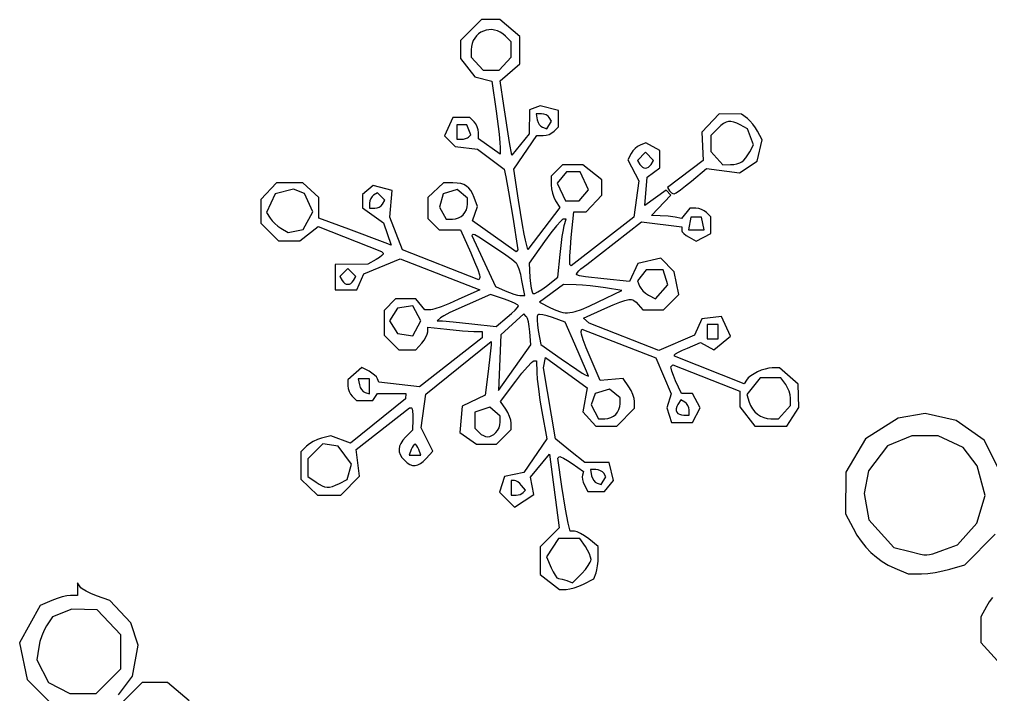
# Model space of a CAD drawing. Extents: x 0.34 to 4.42, y 1.82 to 5.69.
# Drawn here: x 0.747 to 2.184, y 4.694 to 5.693 of the extents above; entities that cross this region are included whole.
import ezdxf

# ---------------------------------------------------------------- set-up
doc = ezdxf.new("R2010")
doc.units = 0
doc.layers.add('LAYER_1', color=18, linetype='CONTINUOUS')

msp = doc.modelspace()

# ---------------------------------------------------------------- linework, layer by layer
at = {"layer": 'LAYER_1'}
for points in [[(1.5176, 4.8716), (1.5459, 4.8493), (1.5562, 4.8493), (1.5614, 4.85), (1.5679, 4.8516), (1.5749, 4.8541), (1.5816, 4.8572), (1.5968, 4.865), (1.6002, 4.8737), (1.6015, 4.8783), (1.6025, 4.8844), (1.6032, 4.8911), (1.6035, 4.8977), (1.6035, 4.913), (1.5894, 4.9241), (1.5833, 4.9285), (1.5774, 4.932), (1.5722, 4.9344), (1.5701, 4.935), (1.5685, 4.9353), (1.5617, 4.9353), (1.5588, 4.9474), (1.555, 4.9683), (1.5498, 5.0015), (1.5436, 5.0436), (1.5456, 5.0457), (1.5464, 5.0459), (1.5478, 5.0455), (1.5521, 5.0436), (1.558, 5.0403), (1.5648, 5.0358), (1.5818, 5.0239), (1.58, 5.0185), (1.5796, 5.0157), (1.5801, 5.012), (1.5812, 5.0078), (1.5829, 5.0037), (1.5878, 4.9944), (1.6129, 4.9944), (1.6262, 5.0103), (1.6194, 5.0373), (1.5835, 5.0373), (1.5626, 5.0539), (1.5409, 5.0714), (1.54, 5.0722), (1.5222, 5.177), (1.5256, 5.1923), (1.587, 5.1474), (1.5807, 5.1121), (1.5998, 5.091), (1.6309, 5.091), (1.6572, 5.1174), (1.6572, 5.1272), (1.6565, 5.132), (1.6547, 5.1377), (1.652, 5.1437), (1.6486, 5.1492), (1.6401, 5.1615), (1.6062, 5.1582), (1.5914, 5.193), (1.5858, 5.2068), (1.5813, 5.2185), (1.5786, 5.227), (1.578, 5.2297), (1.578, 5.231), (1.5793, 5.2342), (1.6886, 5.1919), (1.7115, 5.1388), (1.7048, 5.1179), (1.7117, 5.0964), (1.7428, 5.0964), (1.7543, 5.1179), (1.7428, 5.1394), (1.7269, 5.1394), (1.7179, 5.1581), (1.7147, 5.1656), (1.7123, 5.172), (1.7112, 5.1768), (1.7111, 5.1784), (1.7114, 5.1792), (1.7138, 5.1816), (1.813, 5.1424), (1.813, 5.1193), (1.8352, 5.091), (1.8826, 5.091), (1.9005, 5.1185), (1.8996, 5.1528), (1.8715, 5.177), (1.8607, 5.177), (1.8558, 5.1765), (1.8504, 5.1753), (1.8448, 5.1735), (1.8392, 5.1711), (1.834, 5.1684), (1.8293, 5.1654), (1.8255, 5.1623), (1.8228, 5.1591), (1.8192, 5.1536), (1.7163, 5.1943), (1.7163, 5.1963), (1.7178, 5.1977), (1.722, 5.2001), (1.7281, 5.2031), (1.7356, 5.2064), (1.7549, 5.2144), (1.7744, 5.204), (1.7992, 5.224), (1.786, 5.2529), (1.7566, 5.2495), (1.7461, 5.2256), (1.6933, 5.2029), (1.5901, 5.2431), (1.5816, 5.2505), (1.6133, 5.2648), (1.6257, 5.2702), (1.6354, 5.2742), (1.6428, 5.2768), (1.6485, 5.2781), (1.6508, 5.2783), (1.6528, 5.2781), (1.6546, 5.2776), (1.6563, 5.2769), (1.6594, 5.2745), (1.6626, 5.271), (1.6693, 5.2629), (1.7002, 5.2629), (1.7228, 5.2855), (1.716, 5.3193), (1.6961, 5.3392), (1.6619, 5.3317), (1.6497, 5.305), (1.6118, 5.3087), (1.5844, 5.312), (1.5756, 5.3135), (1.5717, 5.3146), (1.5714, 5.3152), (1.5715, 5.3159), (1.5726, 5.3181), (1.5748, 5.3206), (1.5779, 5.3234), (1.5864, 5.33), (1.6677, 5.3931), (1.727, 5.3857), (1.727, 5.3809), (1.7273, 5.3798), (1.7279, 5.3786), (1.7302, 5.3758), (1.7336, 5.3729), (1.7378, 5.3703), (1.7485, 5.3646), (1.77, 5.3761), (1.77, 5.4004), (1.7636, 5.4069), (1.7604, 5.4094), (1.7564, 5.4114), (1.7521, 5.4128), (1.7481, 5.4133), (1.7391, 5.4133), (1.7266, 5.3982), (1.7174, 5.4), (1.7071, 5.4013), (1.6952, 5.4021), (1.6821, 5.4026), (1.7111, 5.4328), (1.7041, 5.4398), (1.6724, 5.4173), (1.6757, 5.459), (1.6948, 5.473), (1.6948, 5.4989), (1.6741, 5.5099), (1.6655, 5.5066), (1.6618, 5.5046), (1.658, 5.5016), (1.6546, 5.498), (1.652, 5.4941), (1.6471, 5.4849), (1.6634, 5.4536), (1.6562, 5.3999), (1.5635, 5.328), (1.5616, 5.3299), (1.5613, 5.331), (1.5612, 5.3336), (1.5614, 5.3423), (1.5622, 5.3549), (1.5635, 5.3698), (1.5673, 5.4079), (1.5855, 5.4079), (1.6089, 5.4328), (1.6089, 5.4555), (1.5806, 5.4777), (1.5506, 5.4777), (1.5337, 5.4609), (1.5337, 5.4478), (1.5342, 5.4419), (1.5356, 5.4355), (1.5376, 5.4294), (1.5401, 5.4244), (1.5464, 5.4142), (1.4994, 5.352), (1.4957, 5.3658), (1.4938, 5.3747), (1.4911, 5.3889), (1.4853, 5.4252), (1.4785, 5.4709), (1.5127, 5.5207), (1.5221, 5.5207), (1.5263, 5.5212), (1.5307, 5.5226), (1.5347, 5.5247), (1.538, 5.5272), (1.5444, 5.5336), (1.5444, 5.5581), (1.5176, 5.5648), (1.5015, 5.5587), (1.5011, 5.5234), (1.4754, 5.492), (1.4723, 5.5104), (1.4637, 5.5652), (1.4582, 5.6016), (1.4875, 5.6267), (1.4875, 5.6671), (1.4579, 5.6926), (1.4308, 5.6926), (1.3994, 5.6612), (1.3994, 5.635), (1.4207, 5.6079), (1.4461, 5.6015), (1.4523, 5.5571), (1.4567, 5.5228), (1.458, 5.5102), (1.4585, 5.5029), (1.4585, 5.4931), (1.4263, 5.5161), (1.4263, 5.5254), (1.4258, 5.5295), (1.4244, 5.5338), (1.4223, 5.5379), (1.4198, 5.5411), (1.4134, 5.5476), (1.3884, 5.5476), (1.376, 5.5203), (1.3917, 5.5047), (1.4249, 5.5008), (1.464, 5.471), (1.4666, 5.4596), (1.4707, 5.4374), (1.4768, 5.3999), (1.4843, 5.3515), (1.4819, 5.349), (1.4171, 5.3946), (1.4248, 5.416), (1.4198, 5.4293), (1.4175, 5.4349), (1.4149, 5.4395), (1.4119, 5.4432), (1.4085, 5.4461), (1.4046, 5.4483), (1.4, 5.4497), (1.3946, 5.4505), (1.3883, 5.4508), (1.3746, 5.4509), (1.3511, 5.429), (1.3511, 5.3979), (1.3679, 5.3811), (1.3994, 5.3811), (1.4147, 5.3475), (1.4205, 5.3342), (1.425, 5.3228), (1.4278, 5.3146), (1.4283, 5.312), (1.4283, 5.3106), (1.4265, 5.3074), (1.3139, 5.3515), (1.2949, 5.3999), (1.2982, 5.4397), (1.2704, 5.4467), (1.2544, 5.4335), (1.2544, 5.414), (1.2856, 5.3918), (1.2972, 5.3585), (1.2879, 5.3622), (1.2342, 5.3823), (1.1899, 5.3986), (1.1899, 5.429), (1.1664, 5.4509), (1.1274, 5.4509), (1.104, 5.426), (1.104, 5.3913), (1.1304, 5.365), (1.1616, 5.365), (1.1887, 5.3862), (1.2825, 5.3494), (1.285, 5.3469), (1.2853, 5.3462), (1.285, 5.3453), (1.2831, 5.3431), (1.2797, 5.3404), (1.275, 5.3375), (1.2624, 5.3307), (1.2141, 5.33), (1.2141, 5.2924), (1.2463, 5.2924), (1.2567, 5.3162), (1.3105, 5.3385), (1.428, 5.2927), (1.3962, 5.278), (1.3832, 5.2724), (1.3712, 5.2676), (1.3616, 5.2644), (1.3582, 5.2635), (1.3558, 5.2632), (1.347, 5.2629), (1.3336, 5.279), (1.3035, 5.279), (1.2866, 5.2621), (1.2866, 5.2253), (1.3081, 5.2038), (1.3333, 5.2038), (1.3422, 5.2136), (1.3456, 5.218), (1.3485, 5.2227), (1.3504, 5.227), (1.3511, 5.2305), (1.3511, 5.2375), (1.3793, 5.2342), (1.4027, 5.2318), (1.4195, 5.2307), (1.4316, 5.2307), (1.4316, 5.2216), (1.3388, 5.1488), (1.2786, 5.1559), (1.2767, 5.1611), (1.2752, 5.1636), (1.2723, 5.1665), (1.2685, 5.1694), (1.2642, 5.1721), (1.2535, 5.1778), (1.2329, 5.1592), (1.2329, 5.1504), (1.2334, 5.1464), (1.2348, 5.1422), (1.2368, 5.1383), (1.2393, 5.1351), (1.2458, 5.1286), (1.2699, 5.1286), (1.2765, 5.1394), (1.3188, 5.1394), (1.3184, 5.1313), (1.2366, 5.0657), (1.2079, 5.0766), (1.1939, 5.073), (1.1878, 5.071), (1.1816, 5.0681), (1.1759, 5.0646), (1.1715, 5.0611), (1.1631, 5.0527), (1.1631, 5.0123), (1.1879, 4.989), (1.2226, 4.989), (1.2503, 5.0167), (1.245, 5.0563), (1.3242, 5.1179), (1.3269, 5.1179), (1.3274, 5.1175), (1.3279, 5.1166), (1.3287, 5.113), (1.3291, 5.1078), (1.3291, 5.1013), (1.3287, 5.0848), (1.3184, 5.0745), (1.3143, 5.0699), (1.3112, 5.0654), (1.3094, 5.0611), (1.3086, 5.0569), (1.3089, 5.0528), (1.3103, 5.0487), (1.3129, 5.0446), (1.3165, 5.0404), (1.3207, 5.0367), (1.3247, 5.0342), (1.3285, 5.0327), (1.3324, 5.0325), (1.3362, 5.0334), (1.3402, 5.0354), (1.3443, 5.0386), (1.3486, 5.043), (1.3586, 5.054), (1.3413, 5.0883), (1.3484, 5.1384), (1.4451, 5.2163), (1.4449, 5.2114), (1.4436, 5.1977), (1.4405, 5.1716), (1.4363, 5.1367), (1.4021, 5.1206), (1.3988, 5.0813), (1.4233, 5.0642), (1.4531, 5.0642), (1.4746, 5.0857), (1.4746, 5.0952), (1.474, 5.0998), (1.4723, 5.1053), (1.4697, 5.1109), (1.4667, 5.1161), (1.4587, 5.1274), (1.4814, 5.1574), (1.4906, 5.1691), (1.4987, 5.1786), (1.5048, 5.1851), (1.5069, 5.1869), (1.5082, 5.1875), (1.5122, 5.1877), (1.5125, 5.1703), (1.5132, 5.1603), (1.5148, 5.1461), (1.5172, 5.1295), (1.5201, 5.1125), (1.5274, 5.0722), (1.4934, 5.0221), (1.4647, 5.0163), (1.4574, 4.9931), (1.4793, 4.9712), (1.5079, 4.9899), (1.503, 5.0154), (1.5313, 5.0493), (1.5456, 4.9404), (1.5176, 4.9123)], [(1.4568, 5.6174), (1.4746, 5.637), (1.4746, 5.6596), (1.4662, 5.668), (1.4624, 5.6713), (1.4584, 5.6739), (1.4542, 5.6757), (1.45, 5.6769), (1.4458, 5.6775), (1.4416, 5.6774), (1.4375, 5.6767), (1.4335, 5.6754), (1.4298, 5.6736), (1.4264, 5.6713), (1.4233, 5.6684), (1.4207, 5.6651), (1.4185, 5.6614), (1.4169, 5.6572), (1.4159, 5.6526), (1.4155, 5.6477), (1.4155, 5.637), (1.4333, 5.6174)], [(1.5273, 5.5309), (1.5343, 5.5422), (1.531, 5.5476), (1.5291, 5.5497), (1.5263, 5.5514), (1.523, 5.5525), (1.5195, 5.5529), (1.5114, 5.5529), (1.5131, 5.544), (1.5143, 5.5403), (1.5162, 5.5371), (1.5186, 5.5345), (1.5211, 5.533)], [(1.7061, 5.4437), (1.7088, 5.4392), (1.7102, 5.4375), (1.712, 5.4361), (1.7138, 5.4351), (1.7156, 5.4348), (1.7169, 5.4352), (1.719, 5.4363), (1.725, 5.4403), (1.7328, 5.4463), (1.7417, 5.4535), (1.7636, 5.4723), (1.8127, 5.4656), (1.8389, 5.4828), (1.8459, 5.5147), (1.8393, 5.5271), (1.8361, 5.5324), (1.8321, 5.5378), (1.828, 5.5425), (1.8242, 5.5461), (1.8157, 5.5526), (1.7826, 5.5529), (1.757, 5.5257), (1.7587, 5.4838)], [(1.4116, 5.5186), (1.4148, 5.5218), (1.409, 5.5368), (1.394, 5.5368), (1.394, 5.5153), (1.4012, 5.5153), (1.4042, 5.5156), (1.4072, 5.5163), (1.4098, 5.5173)], [(1.8162, 5.4819), (1.8189, 5.4842), (1.822, 5.4878), (1.825, 5.4921), (1.8277, 5.4965), (1.8332, 5.5073), (1.8243, 5.5308), (1.8136, 5.5365), (1.8084, 5.5391), (1.8039, 5.5408), (1.7998, 5.5417), (1.7961, 5.5416), (1.7926, 5.5406), (1.7889, 5.5385), (1.7851, 5.5355), (1.7808, 5.5315), (1.77, 5.5207), (1.77, 5.4974), (1.7878, 5.4777), (1.799, 5.4778), (1.8039, 5.4782), (1.8087, 5.479), (1.813, 5.4803)], [(1.6817, 5.4782), (1.6853, 5.4841), (1.6733, 5.496), (1.6614, 5.4841), (1.665, 5.4782), (1.6668, 5.4758), (1.6689, 5.474), (1.6711, 5.473), (1.6733, 5.4726), (1.6756, 5.473), (1.6778, 5.474), (1.6798, 5.4758)], [(1.5753, 5.424), (1.589, 5.4405), (1.5769, 5.467), (1.5565, 5.467), (1.5428, 5.4506), (1.5549, 5.424)], [(1.1443, 5.3776), (1.1669, 5.3816), (1.181, 5.4078), (1.1685, 5.4351), (1.1523, 5.4413), (1.1251, 5.4345), (1.1126, 5.4071), (1.118, 5.3986), (1.1209, 5.3948), (1.1249, 5.3907), (1.1294, 5.3869), (1.1338, 5.3838)], [(1.2842, 5.4191), (1.2878, 5.425), (1.2768, 5.436), (1.271, 5.4324), (1.2687, 5.4304), (1.2668, 5.4276), (1.2656, 5.4243), (1.2651, 5.421), (1.2651, 5.4133), (1.2729, 5.4133), (1.2762, 5.4138), (1.2794, 5.415), (1.2822, 5.4169)], [(1.4037, 5.4036), (1.4062, 5.4068), (1.4083, 5.4108), (1.4096, 5.4151), (1.4101, 5.4191), (1.4101, 5.4281), (1.3945, 5.441), (1.3737, 5.4344), (1.3686, 5.4148), (1.3785, 5.3972), (1.3879, 5.3972), (1.392, 5.3977), (1.3964, 5.3991), (1.4005, 5.4011)], [(1.5267, 5.2981), (1.5434, 5.3112), (1.547, 5.3448), (1.5503, 5.3713), (1.5519, 5.3815), (1.5532, 5.3878), (1.5559, 5.3972), (1.5515, 5.3969), (1.5501, 5.3962), (1.548, 5.3942), (1.5416, 5.3872), (1.5334, 5.3769), (1.5241, 5.3643), (1.5011, 5.332), (1.5023, 5.3106), (1.5031, 5.3021), (1.5042, 5.2948), (1.5055, 5.2896), (1.5061, 5.2879), (1.5068, 5.2871), (1.5078, 5.287), (1.5094, 5.2873), (1.514, 5.2895), (1.52, 5.2932)], [(1.7601, 5.3811), (1.7564, 5.3999), (1.7406, 5.3999), (1.737, 5.3811)], [(1.4946, 5.2844), (1.4906, 5.3063), (1.4887, 5.3151), (1.4864, 5.323), (1.4841, 5.3289), (1.483, 5.331), (1.482, 5.3322), (1.4755, 5.3373), (1.4666, 5.3438), (1.4456, 5.3583), (1.4269, 5.3703), (1.4207, 5.3738), (1.4189, 5.3746), (1.4181, 5.3747), (1.4164, 5.373), (1.4513, 5.2977), (1.4659, 5.291), (1.4721, 5.2885), (1.4783, 5.2863), (1.4837, 5.2849), (1.4876, 5.2844)], [(1.2412, 5.3063), (1.2449, 5.3122), (1.2329, 5.3241), (1.2209, 5.3122), (1.2246, 5.3063), (1.2264, 5.3039), (1.2285, 5.3021), (1.2306, 5.3011), (1.2329, 5.3007), (1.2352, 5.3011), (1.2373, 5.3021), (1.2394, 5.3039)], [(1.6881, 5.2794), (1.7065, 5.2997), (1.6995, 5.322), (1.6746, 5.322), (1.6614, 5.306), (1.6644, 5.2982), (1.6663, 5.2948), (1.6695, 5.2911), (1.6735, 5.2877), (1.6777, 5.2849)], [(1.6035, 5.2748), (1.6384, 5.2915), (1.6142, 5.2956), (1.6034, 5.2972), (1.5916, 5.2986), (1.5803, 5.2996), (1.571, 5.3001), (1.5519, 5.3005), (1.5166, 5.2744), (1.5329, 5.266), (1.5407, 5.2623), (1.5477, 5.2598), (1.5511, 5.259), (1.5544, 5.2586), (1.5579, 5.2585), (1.5615, 5.2588), (1.5653, 5.2594), (1.5693, 5.2604), (1.5786, 5.2636), (1.5898, 5.2684)], [(1.4522, 5.2383), (1.4688, 5.2519), (1.4753, 5.2575), (1.4805, 5.2625), (1.4841, 5.2665), (1.4851, 5.2678), (1.4854, 5.2688), (1.485, 5.2695), (1.4837, 5.2705), (1.4793, 5.273), (1.4726, 5.2759), (1.4646, 5.2788), (1.4438, 5.2856), (1.4095, 5.2706), (1.3838, 5.2588), (1.3748, 5.2541), (1.3701, 5.2512), (1.365, 5.2468), (1.3728, 5.2465), (1.3888, 5.2452), (1.4164, 5.2423)], [(1.3289, 5.2247), (1.3407, 5.2468), (1.3289, 5.2689), (1.3065, 5.2656), (1.2947, 5.2468), (1.3065, 5.228)], [(1.4558, 5.1437), (1.5037, 5.2114), (1.5021, 5.2304), (1.5012, 5.2381), (1.5, 5.245), (1.4985, 5.2502), (1.4977, 5.252), (1.497, 5.2531), (1.4934, 5.2568), (1.4593, 5.2262)], [(1.5891, 5.1648), (1.5861, 5.1722), (1.5689, 5.2122), (1.5546, 5.2448), (1.5357, 5.2517), (1.5281, 5.2541), (1.5215, 5.2557), (1.5165, 5.2563), (1.5149, 5.2561), (1.5139, 5.2557), (1.5135, 5.2547), (1.5131, 5.253), (1.513, 5.2477), (1.5136, 5.2406), (1.5147, 5.2324), (1.5184, 5.2119), (1.5487, 5.1904), (1.5716, 5.1746), (1.5797, 5.1693), (1.5841, 5.1668)], [(1.7808, 5.2199), (1.7808, 5.2414), (1.7646, 5.2414), (1.7646, 5.2199)], [(1.2651, 5.1385), (1.2651, 5.1609), (1.2482, 5.1609), (1.25, 5.1519), (1.2512, 5.1482), (1.2532, 5.1449), (1.2557, 5.1423), (1.2584, 5.1407)], [(1.8704, 5.1018), (1.8882, 5.1214), (1.8882, 5.1321), (1.8876, 5.137), (1.8861, 5.1424), (1.8838, 5.1478), (1.881, 5.1524), (1.8739, 5.1622), (1.8432, 5.1622), (1.8235, 5.1379), (1.8268, 5.1265), (1.8288, 5.1213), (1.8316, 5.1165), (1.835, 5.1123), (1.839, 5.1087), (1.8434, 5.1057), (1.8483, 5.1036), (1.8534, 5.1022), (1.8588, 5.1018)], [(1.6293, 5.1082), (1.6318, 5.1114), (1.6338, 5.1154), (1.6352, 5.1197), (1.6357, 5.1237), (1.6357, 5.1327), (1.6201, 5.1456), (1.5991, 5.139), (1.5928, 5.1225), (1.6039, 5.1018), (1.6134, 5.1018), (1.6176, 5.1023), (1.622, 5.1037), (1.626, 5.1057)], [(1.452, 5.0814), (1.4545, 5.0846), (1.4566, 5.0886), (1.458, 5.0928), (1.4585, 5.0968), (1.4585, 5.1058), (1.4429, 5.1188), (1.4209, 5.1118), (1.4209, 5.0878), (1.4273, 5.0814), (1.4304, 5.0787), (1.4335, 5.0768), (1.4366, 5.0756), (1.4397, 5.0752), (1.4428, 5.0756), (1.4459, 5.0768), (1.449, 5.0787)], [(1.7378, 5.1071), (1.7378, 5.1149), (1.7373, 5.1182), (1.736, 5.1214), (1.7341, 5.1243), (1.7318, 5.1263), (1.7258, 5.13), (1.7214, 5.1229), (1.7198, 5.1197), (1.719, 5.1167), (1.719, 5.114), (1.7198, 5.1117), (1.7214, 5.1098), (1.7236, 5.1084), (1.7265, 5.1075), (1.73, 5.1071)], [(2.1135, 4.9075), (2.135, 4.9151), (2.164, 4.9473), (2.1763, 4.9885), (2.1645, 5.0323), (2.1434, 5.0592), (2.1065, 5.0767), (2.0675, 5.0767), (2.0317, 5.0617), (2.0035, 5.0247), (1.9968, 4.9911), (2.004, 4.9525), (2.0411, 4.9114), (2.0649, 4.9054), (2.0806, 4.9014), (2.0856, 4.9005), (2.0898, 4.9003), (2.0939, 4.9009), (2.0987, 4.9022)], [(1.2203, 5.0061), (1.232, 5.0117), (1.2381, 5.0346), (1.2184, 5.0615), (1.196, 5.0648), (1.1738, 5.0427), (1.1738, 5.0164), (1.1858, 5.0081), (1.1905, 5.0049), (1.1946, 5.0026), (1.1984, 5.0012), (1.2021, 5.0006), (1.2059, 5.0007), (1.21, 5.0017), (1.2148, 5.0035)], [(1.3411, 5.0481), (1.338, 5.0561), (1.3366, 5.0592), (1.3351, 5.0618), (1.3336, 5.0635), (1.3323, 5.0642), (1.331, 5.0635), (1.3295, 5.0618), (1.3279, 5.0592), (1.3265, 5.0561), (1.3234, 5.0481)], [(1.6079, 5.0045), (1.6149, 5.0158), (1.6116, 5.0212), (1.6096, 5.0233), (1.6068, 5.025), (1.6035, 5.0262), (1.6001, 5.0266), (1.592, 5.0266), (1.5937, 5.0176), (1.5949, 5.014), (1.5968, 5.0107), (1.5991, 5.0081), (1.6017, 5.0066)], [(1.4925, 4.9925), (1.496, 4.996), (1.49, 5.0033), (1.4873, 5.0061), (1.4844, 5.0083), (1.4816, 5.0099), (1.4793, 5.0105), (1.4746, 5.0105), (1.4746, 4.989), (1.4818, 4.989), (1.4848, 4.9893), (1.4879, 4.99), (1.4905, 4.9911)], [(1.5654, 4.8591), (1.5791, 4.8728), (1.5844, 4.8786), (1.5887, 4.8845), (1.5917, 4.8897), (1.5925, 4.8918), (1.5928, 4.8935), (1.5921, 4.8972), (1.5903, 4.9021), (1.5876, 4.9074), (1.5844, 4.9126), (1.576, 4.9245), (1.5447, 4.9245), (1.527, 4.8976), (1.5337, 4.8815), (1.5366, 4.8753), (1.5397, 4.8702), (1.5424, 4.8667), (1.5436, 4.8658), (1.5446, 4.8654), (1.5501, 4.8645), (1.5572, 4.8623)], [(0.8604, 4.6953), (0.897, 4.7318), (0.897, 4.782), (0.862, 4.8191), (0.8245, 4.8201), (0.7955, 4.8086), (0.7869, 4.7955), (0.7833, 4.7889), (0.78, 4.7808), (0.7772, 4.7721), (0.7753, 4.7639), (0.7723, 4.7453), (0.7897, 4.7116), (0.8212, 4.6953)]]:
    msp.add_lwpolyline(points, close=True, dxfattribs=at)
for points in [[(2.2021, 5.0155), (2.1749, 5.0701), (2.133, 5.0991), (2.0871, 5.1094), (2.0472, 5.1027), (1.999, 5.0721), (1.9701, 5.0228), (1.9695, 4.9612), (1.9806, 4.9397), (1.9862, 4.9298), (1.9925, 4.9206), (1.9995, 4.912), (2.007, 4.9041), (2.0151, 4.8971), (2.0237, 4.8908), (2.0328, 4.8854), (2.0422, 4.8809), (2.0622, 4.8726), (2.0818, 4.8726), (2.0912, 4.8731), (2.1022, 4.8745), (2.1135, 4.8766), (2.1236, 4.8792), (2.1458, 4.8858), (2.191, 4.931)], [(0.8936, 4.6933), (0.9143, 4.721), (0.9227, 4.7668), (0.9116, 4.8), (0.8808, 4.8328), (0.8607, 4.84), (0.8526, 4.8433), (0.8453, 4.8469), (0.8398, 4.8503), (0.8378, 4.8518), (0.8366, 4.8532), (0.8327, 4.8591), (0.8325, 4.8403), (0.8224, 4.8403), (0.8171, 4.8398), (0.8101, 4.8382), (0.8024, 4.8358), (0.7948, 4.833), (0.7773, 4.8256), (0.7467, 4.7703), (0.7584, 4.7161), (0.7952, 4.6793)], [(2.1871, 4.8376), (2.182, 4.8308), (2.1779, 4.8242), (2.1699, 4.8086), (2.1699, 4.7707), (2.1995, 4.7381)], [(0.9982, 4.6843), (0.966, 4.7114), (0.9284, 4.7114), (0.897, 4.68)]]:
    msp.add_lwpolyline(points, dxfattribs=at)

doc.saveas('drawing.dxf')
